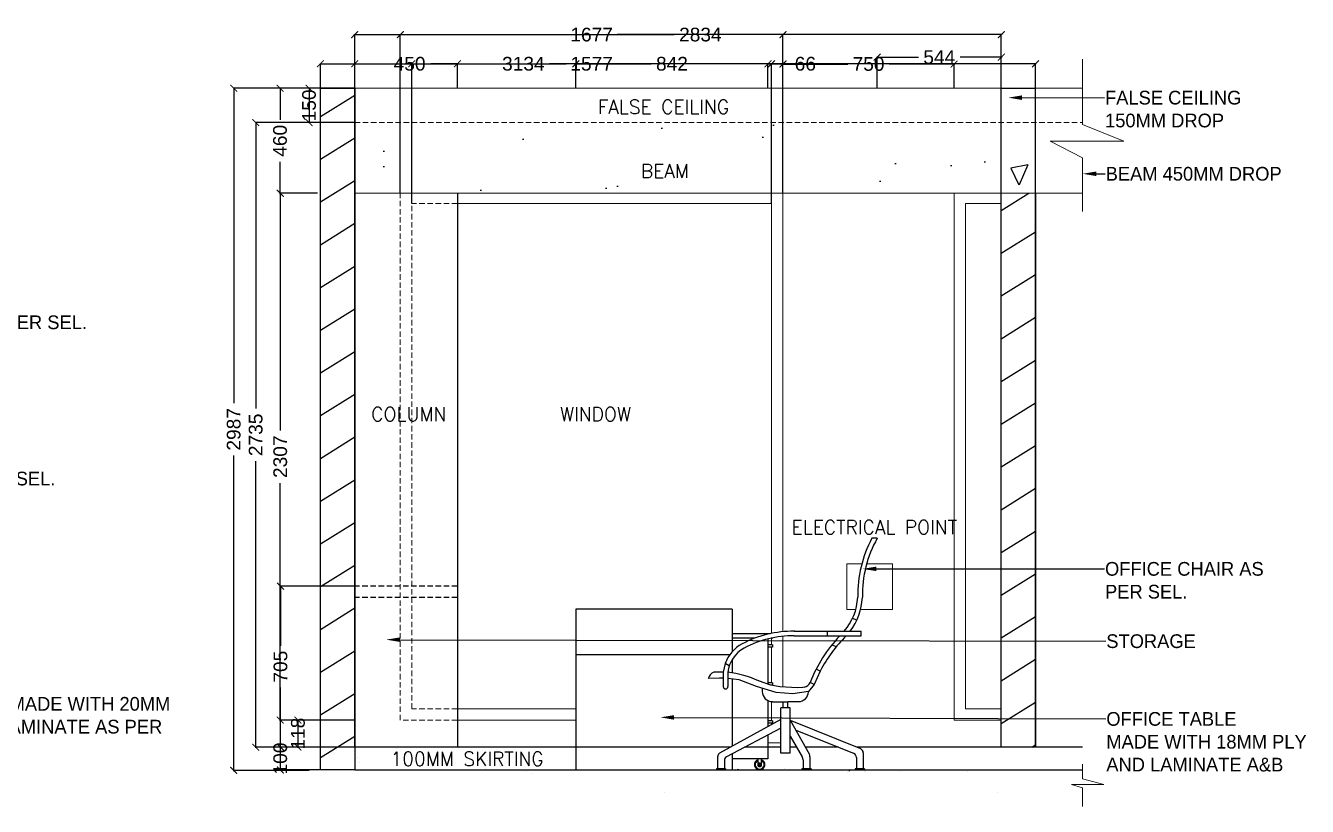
# Model space of a CAD drawing. Header units: millimetres. Extents: x 1464389 to 1998638, y -29162 to 256806.
# Drawn here: x 1551638 to 1557255, y 44100 to 47519 of the extents above; entities that cross this region are included whole.
import ezdxf
from ezdxf import colors
from ezdxf.entities.mleader import LeaderData, LeaderLine
from ezdxf.math import Vec2, Vec3

# ---------------------------------------------------------------- set-up
doc = ezdxf.new("R2010")
doc.units = ezdxf.units.MM
doc.header["$LTSCALE"] = 15
doc.header["$PDMODE"] = 35
doc.linetypes.add('HIDDEN', pattern=[9.525, 6.35, -3.175])
doc.layers.get('0').update_dxf_attribs({"lineweight": 5})
for name, color, linetype, lineweight in [('dimension', 1, 'Continuous', 25), ('extend', 241, 'Continuous', 5), ('false ceiling', 124, 'Continuous', 9), ('Layer1', 7, 'Continuous', 5), ('LS_DR_Door', 34, 'Continuous', 5), ('LS_DR_TEXT', 7, 'Continuous', 13)]:
    doc.layers.add(name, color=color, linetype=linetype, lineweight=lineweight)
for name, color, linetype in [('FURNITURE', 24, 'Continuous'), ('Layer 1', 7, 'Continuous'), ('NEW WALL', 5, 'Continuous'), ('TB_198', 7, 'Continuous')]:
    doc.layers.add(name, color=color, linetype=linetype)
doc.layers.add('TEXTS', color=7, linetype='Continuous', true_color=0x636466)
doc.styles.add('ARIAL', font='arial.ttf')
doc.styles.add('ROMANS', font='romans.shx')
doc.dimstyles.new('SC-25', dxfattribs={"dimtxt": 60, "dimasz": 30, "dimexe": 0, "dimexo": 0, "dimgap": 25, "dimtad": 0, "dimdec": 0, "dimzin": 0, "dimdsep": 46, "dimtxsty": 'ARIAL', "dimblk": 'ARCHTICK', "dimcen": 0.09, "dimdle": 3, "dimclrd": 251, "dimclre": 251, "dimclrt": 1, "dimadec": 0, "dimazin": 0, "dimtfac": 1, "dimtdec": 0, "dimtofl": 0, "dimtmove": 0, "dimatfit": 2, "dimfxl": 100, "dimtolj": 1, "dimtzin": 0, "dimarcsym": 0})

# ---------------------------------------------------------------- blocks, each defined once
blk = doc.blocks.new('_ArchTick')
at = {"color": 0, "linetype": 'ByBlock', "const_width": 0.15}
blk.add_lwpolyline([(-0.5, -0.5), (0.5, 0.5)], dxfattribs=at)
blk = doc.blocks.new('*D1647')
at = {"layer": 'Defpoints', "color": 0, "ltscale": 0.25, "transparency": 16777216}
for p in [(1554049, 47351.5), (1554049, 47244.3), (1554890.9, 47244.3)]:
    blk.add_point(p, dxfattribs=at)
at = {"layer": 'dimension', "color": 251, "lineweight": -2, "ltscale": 0.25, "transparency": 16777216}
for p, q in [((1554046, 47351.5), (1554379.2, 47351.5)), ((1554049, 47244.3), (1554049, 47351.5)), ((1554893.9, 47351.5), (1554561.2, 47351.5)), ((1554890.9, 47244.3), (1554890.9, 47351.5))]:
    blk.add_line(p, q, dxfattribs=at)
at = {"layer": 'dimension', "color": 251, "lineweight": -2, "ltscale": 0.25, "transparency": 16777216, "xscale": 30, "yscale": 30, "zscale": 30, "rotation": 180}
blk.add_blockref('_ArchTick', (1554049, 47351.5), dxfattribs=at)
at = {"layer": 'dimension', "color": 251, "lineweight": -2, "ltscale": 0.25, "transparency": 16777216, "xscale": 30, "yscale": 30, "zscale": 30}
blk.add_blockref('_ArchTick', (1554890.9, 47351.5), dxfattribs=at)
at = {"layer": 'dimension', "color": 1, "ltscale": 0.25, "transparency": 16777216, "insert": (1554470.2, 47351.5), "char_height": 60, "attachment_point": 5, "style": 'ARIAL'}
blk.add_mtext('\\A1;842', dxfattribs=at)
blk = doc.blocks.new('*D1648')
at = {"layer": 'Defpoints', "color": 0, "ltscale": 0.25, "transparency": 16777216}
for p in [(1553529.6, 47351.5), (1553079.6, 47244.3), (1553529.6, 47244.3)]:
    blk.add_point(p, dxfattribs=at)
at = {"layer": 'dimension', "color": 251, "lineweight": -2, "ltscale": 0.25, "transparency": 16777216}
for p, q in [((1553076.6, 47351.5), (1553227.9, 47351.5)), ((1553079.6, 47244.3), (1553079.6, 47351.5)), ((1553532.6, 47351.5), (1553412.7, 47351.5)), ((1553529.6, 47244.3), (1553529.6, 47351.5))]:
    blk.add_line(p, q, dxfattribs=at)
at = {"layer": 'dimension', "color": 251, "lineweight": -2, "ltscale": 0.25, "transparency": 16777216, "xscale": 30, "yscale": 30, "zscale": 30, "rotation": 180}
blk.add_blockref('_ArchTick', (1553079.6, 47351.5), dxfattribs=at)
at = {"layer": 'dimension', "color": 251, "lineweight": -2, "ltscale": 0.25, "transparency": 16777216, "xscale": 30, "yscale": 30, "zscale": 30}
blk.add_blockref('_ArchTick', (1553529.6, 47351.5), dxfattribs=at)
at = {"layer": 'dimension', "color": 1, "ltscale": 0.25, "transparency": 16777216, "insert": (1553320.3, 47351.5), "char_height": 60, "attachment_point": 5, "style": 'ARIAL'}
blk.add_mtext('\\A1;450', dxfattribs=at)
blk = doc.blocks.new('*D1649')
at = {"layer": 'Defpoints', "color": 0, "ltscale": 0.25, "transparency": 16777216}
for p in [(1553079.6, 45063.9), (1552754.6, 44358.9), (1553079.6, 44358.9)]:
    blk.add_point(p, dxfattribs=at)
at = {"layer": 'dimension', "color": 251, "lineweight": -2, "ltscale": 0.25, "transparency": 16777216}
for p, q in [((1552754.6, 45066.9), (1552754.6, 44802.7)), ((1553079.6, 45063.9), (1552754.6, 45063.9)), ((1552754.6, 44355.9), (1552754.6, 44620.2)), ((1553079.6, 44358.9), (1552754.6, 44358.9))]:
    blk.add_line(p, q, dxfattribs=at)
at = {"layer": 'dimension', "color": 251, "lineweight": -2, "ltscale": 0.25, "transparency": 16777216, "xscale": 30, "yscale": 30, "zscale": 30}
for p, rotation in [((1552754.6, 45063.9), 90), ((1552754.6, 44358.9), 270)]:
    blk.add_blockref('_ArchTick', p, dxfattribs=dict(at, rotation=rotation))
at = {"layer": 'dimension', "color": 1, "ltscale": 0.25, "transparency": 16777216, "insert": (1552754.6, 44711.4), "char_height": 60, "attachment_point": 5, "rotation": 90, "style": 'ARIAL'}
blk.add_mtext('\\A1;705', dxfattribs=at)
blk = doc.blocks.new('*D2363')
at = {"layer": 'Defpoints', "color": 0, "ltscale": 0.25, "transparency": 16777216}
for p in [(1554906.6, 47351.5), (1553329.6, 46739.3), (1554906.6, 46739.3)]:
    blk.add_point(p, dxfattribs=at)
at = {"layer": 'dimension', "color": 251, "lineweight": -2, "ltscale": 0.25, "transparency": 16777216}
for p, q in [((1553326.6, 47351.5), (1554006.3, 47351.5)), ((1553329.6, 46739.3), (1553329.6, 47351.5)), ((1554909.6, 47351.5), (1554229.8, 47351.5)), ((1554906.6, 46739.3), (1554906.6, 47351.5))]:
    blk.add_line(p, q, dxfattribs=at)
at = {"layer": 'dimension', "color": 251, "lineweight": -2, "ltscale": 0.25, "transparency": 16777216, "xscale": 30, "yscale": 30, "zscale": 30, "rotation": 180}
blk.add_blockref('_ArchTick', (1553329.6, 47351.5), dxfattribs=at)
at = {"layer": 'dimension', "color": 251, "lineweight": -2, "ltscale": 0.25, "transparency": 16777216, "xscale": 30, "yscale": 30, "zscale": 30}
blk.add_blockref('_ArchTick', (1554906.6, 47351.5), dxfattribs=at)
at = {"layer": 'dimension', "color": 1, "ltscale": 0.25, "transparency": 16777216, "insert": (1554118.1, 47351.5), "char_height": 60, "attachment_point": 5, "style": 'ARIAL'}
blk.add_mtext('\\A1;1577', dxfattribs=at)
blk = doc.blocks.new('*D2364')
at = {"layer": 'Defpoints', "color": 0, "ltscale": 0.25, "transparency": 16777216}
for p in [(1554956.6, 47479.2), (1553279.6, 46784.3), (1554956.6, 46784.3)]:
    blk.add_point(p, dxfattribs=at)
at = {"layer": 'dimension', "color": 251, "lineweight": -2, "ltscale": 0.25, "transparency": 16777216}
for p, q in [((1553276.6, 47479.2), (1554006.3, 47479.2)), ((1553279.6, 46784.3), (1553279.6, 47479.2)), ((1554959.6, 47479.2), (1554229.8, 47479.2)), ((1554956.6, 46784.3), (1554956.6, 47479.2))]:
    blk.add_line(p, q, dxfattribs=at)
at = {"layer": 'dimension', "color": 251, "lineweight": -2, "ltscale": 0.25, "transparency": 16777216, "xscale": 30, "yscale": 30, "zscale": 30, "rotation": 180}
blk.add_blockref('_ArchTick', (1553279.6, 47479.2), dxfattribs=at)
at = {"layer": 'dimension', "color": 251, "lineweight": -2, "ltscale": 0.25, "transparency": 16777216, "xscale": 30, "yscale": 30, "zscale": 30}
blk.add_blockref('_ArchTick', (1554956.6, 47479.2), dxfattribs=at)
at = {"layer": 'dimension', "color": 1, "ltscale": 0.25, "transparency": 16777216, "insert": (1554118.1, 47479.2), "char_height": 60, "attachment_point": 5, "style": 'ARIAL'}
blk.add_mtext('\\A1;1677', dxfattribs=at)
blk = doc.blocks.new('*D1650')
at = {"layer": 'Defpoints', "color": 0, "ltscale": 0.25, "transparency": 16777216}
for p in [(1552916.1, 46784.3), (1552753.6, 44477.3), (1552929.6, 44477.3)]:
    blk.add_point(p, dxfattribs=at)
at = {"layer": 'dimension', "color": 251, "lineweight": -2, "ltscale": 0.25, "transparency": 16777216}
for p, q in [((1552753.6, 46787.3), (1552753.6, 45745.9)), ((1552916.1, 46784.3), (1552753.6, 46784.3)), ((1552753.6, 44474.3), (1552753.6, 45515.7)), ((1552929.6, 44477.3), (1552753.6, 44477.3))]:
    blk.add_line(p, q, dxfattribs=at)
at = {"layer": 'dimension', "color": 251, "lineweight": -2, "ltscale": 0.25, "transparency": 16777216, "xscale": 30, "yscale": 30, "zscale": 30}
for p, rotation in [((1552753.6, 46784.3), 90), ((1552753.6, 44477.3), 270)]:
    blk.add_blockref('_ArchTick', p, dxfattribs=dict(at, rotation=rotation))
at = {"layer": 'dimension', "color": 1, "ltscale": 0.25, "transparency": 16777216, "insert": (1552753.6, 45630.8), "char_height": 60, "attachment_point": 5, "rotation": 90, "style": 'ARIAL'}
blk.add_mtext('\\A1;2307', dxfattribs=at)
blk = doc.blocks.new('*D1651')
at = {"layer": 'Defpoints', "color": 0, "ltscale": 0.25, "transparency": 16777216}
for p in [(1554956.6, 47351.5), (1554890.9, 47244.3), (1554956.6, 47244.3)]:
    blk.add_point(p, dxfattribs=at)
at = {"layer": 'dimension', "color": 251, "lineweight": -2, "ltscale": 0.25, "transparency": 16777216}
for p, q in [((1554887.9, 47351.5), (1554956.6, 47351.5)), ((1554890.9, 47244.3), (1554890.9, 47351.5)), ((1554956.6, 47244.3), (1554956.6, 47351.5)), ((1554956.6, 47351.5), (1554986.6, 47351.5))]:
    blk.add_line(p, q, dxfattribs=at)
at = {"layer": 'dimension', "color": 251, "lineweight": -2, "ltscale": 0.25, "transparency": 16777216, "xscale": 30, "yscale": 30, "zscale": 30, "rotation": 180}
blk.add_blockref('_ArchTick', (1554890.9, 47351.5), dxfattribs=at)
at = {"layer": 'dimension', "color": 251, "lineweight": -2, "ltscale": 0.25, "transparency": 16777216, "xscale": 30, "yscale": 30, "zscale": 30}
blk.add_blockref('_ArchTick', (1554956.6, 47351.5), dxfattribs=at)
at = {"layer": 'dimension', "color": 1, "ltscale": 0.25, "transparency": 16777216, "insert": (1555054.7, 47351.5), "char_height": 60, "attachment_point": 5, "style": 'ARIAL'}
blk.add_mtext('\\A1;66', dxfattribs=at)
blk = doc.blocks.new('*D1652')
at = {"layer": 'Defpoints', "color": 0, "ltscale": 0.25, "transparency": 16777216}
for p in [(1552752.6, 47244.3), (1552929.6, 47244.3), (1552916.1, 46784.3)]:
    blk.add_point(p, dxfattribs=at)
at = {"layer": 'dimension', "color": 251, "lineweight": -2, "ltscale": 0.25, "transparency": 16777216}
for p, q in [((1552752.6, 47247.3), (1552752.6, 47106.7)), ((1552929.6, 47244.3), (1552752.6, 47244.3)), ((1552752.6, 46781.3), (1552752.6, 46921.9)), ((1552916.1, 46784.3), (1552752.6, 46784.3))]:
    blk.add_line(p, q, dxfattribs=at)
at = {"layer": 'dimension', "color": 251, "lineweight": -2, "ltscale": 0.25, "transparency": 16777216, "xscale": 30, "yscale": 30, "zscale": 30}
for p, rotation in [((1552752.6, 47244.3), 90), ((1552752.6, 46784.3), 270)]:
    blk.add_blockref('_ArchTick', p, dxfattribs=dict(at, rotation=rotation))
at = {"layer": 'dimension', "color": 1, "ltscale": 0.25, "transparency": 16777216, "insert": (1552752.6, 47014.3), "char_height": 60, "attachment_point": 5, "rotation": 90, "style": 'ARIAL'}
blk.add_mtext('\\A1;460', dxfattribs=at)
blk = doc.blocks.new('*D2365')
at = {"layer": 'Defpoints', "color": 0, "ltscale": 0.25, "transparency": 16777216}
for p in [(1553079.6, 47244.3), (1552879.8, 47094.3), (1553079.6, 47094.3)]:
    blk.add_point(p, dxfattribs=at)
at = {"layer": 'dimension', "color": 251, "lineweight": -2, "ltscale": 0.25, "transparency": 16777216}
for p, q in [((1552879.8, 47247.3), (1552879.8, 47091.3)), ((1553079.6, 47244.3), (1552879.8, 47244.3)), ((1553079.6, 47094.3), (1552879.8, 47094.3))]:
    blk.add_line(p, q, dxfattribs=at)
at = {"layer": 'dimension', "color": 251, "lineweight": -2, "ltscale": 0.25, "transparency": 16777216, "xscale": 30, "yscale": 30, "zscale": 30}
for p, rotation in [((1552879.8, 47244.3), 90), ((1552879.8, 47094.3), 270)]:
    blk.add_blockref('_ArchTick', p, dxfattribs=dict(at, rotation=rotation))
at = {"layer": 'dimension', "color": 1, "ltscale": 0.25, "transparency": 16777216, "insert": (1552879.8, 47169.3), "char_height": 60, "attachment_point": 5, "rotation": 90, "style": 'ARIAL'}
blk.add_mtext('\\A1;150', dxfattribs=at)
blk = doc.blocks.new('*D1653')
at = {"layer": 'Defpoints', "color": 0, "ltscale": 0.25, "transparency": 16777216}
for p in [(1555706.6, 47350.5), (1554956.6, 47244.3), (1555706.6, 47244.3)]:
    blk.add_point(p, dxfattribs=at)
at = {"layer": 'dimension', "color": 251, "lineweight": -2, "ltscale": 0.25, "transparency": 16777216}
for p, q in [((1554953.6, 47350.5), (1555240.6, 47350.5)), ((1554956.6, 47244.3), (1554956.6, 47350.5)), ((1555709.6, 47350.5), (1555422.5, 47350.5)), ((1555706.6, 47244.3), (1555706.6, 47350.5))]:
    blk.add_line(p, q, dxfattribs=at)
at = {"layer": 'dimension', "color": 251, "lineweight": -2, "ltscale": 0.25, "transparency": 16777216, "xscale": 30, "yscale": 30, "zscale": 30, "rotation": 180}
blk.add_blockref('_ArchTick', (1554956.6, 47350.5), dxfattribs=at)
at = {"layer": 'dimension', "color": 251, "lineweight": -2, "ltscale": 0.25, "transparency": 16777216, "xscale": 30, "yscale": 30, "zscale": 30}
blk.add_blockref('_ArchTick', (1555706.6, 47350.5), dxfattribs=at)
at = {"layer": 'dimension', "color": 1, "ltscale": 0.25, "transparency": 16777216, "insert": (1555331.6, 47350.5), "char_height": 60, "attachment_point": 5, "style": 'ARIAL'}
blk.add_mtext('\\A1;750', dxfattribs=at)
blk = doc.blocks.new('*D1654')
at = {"layer": 'Defpoints', "color": 0, "ltscale": 0.25, "transparency": 16777216}
for p in [(1553079.6, 44477.3), (1552831, 44358.9), (1553079.6, 44358.9)]:
    blk.add_point(p, dxfattribs=at)
at = {"layer": 'dimension', "color": 251, "lineweight": -2, "ltscale": 0.25, "transparency": 16777216}
for p, q in [((1552831, 44480.3), (1552831, 44355.9)), ((1553079.6, 44477.3), (1552831, 44477.3)), ((1553079.6, 44358.9), (1552831, 44358.9))]:
    blk.add_line(p, q, dxfattribs=at)
at = {"layer": 'dimension', "color": 251, "lineweight": -2, "ltscale": 0.25, "transparency": 16777216, "xscale": 30, "yscale": 30, "zscale": 30}
for p, rotation in [((1552831, 44477.3), 90), ((1552831, 44358.9), 270)]:
    blk.add_blockref('_ArchTick', p, dxfattribs=dict(at, rotation=rotation))
at = {"layer": 'dimension', "color": 1, "ltscale": 0.25, "transparency": 16777216, "insert": (1552831, 44418.1), "char_height": 60, "attachment_point": 5, "rotation": 90, "style": 'ARIAL'}
blk.add_mtext('\\A1;118', dxfattribs=at)
blk = doc.blocks.new('*D1655')
at = {"layer": 'Defpoints', "color": 0, "ltscale": 0.25, "transparency": 16777216}
for p in [(1553067.5, 47094.3), (1552645.9, 44358.9), (1553067.5, 44358.9)]:
    blk.add_point(p, dxfattribs=at)
at = {"layer": 'dimension', "color": 251, "lineweight": -2, "ltscale": 0.25, "transparency": 16777216}
for p, q in [((1552645.9, 47097.3), (1552645.9, 45841.9)), ((1553067.5, 47094.3), (1552645.9, 47094.3)), ((1552645.9, 44355.9), (1552645.9, 45611.3)), ((1553067.5, 44358.9), (1552645.9, 44358.9))]:
    blk.add_line(p, q, dxfattribs=at)
at = {"layer": 'dimension', "color": 251, "lineweight": -2, "ltscale": 0.25, "transparency": 16777216, "xscale": 30, "yscale": 30, "zscale": 30}
for p, rotation in [((1552645.9, 47094.3), 90), ((1552645.9, 44358.9), 270)]:
    blk.add_blockref('_ArchTick', p, dxfattribs=dict(at, rotation=rotation))
at = {"layer": 'dimension', "color": 1, "ltscale": 0.25, "transparency": 16777216, "insert": (1552645.9, 45726.6), "char_height": 60, "attachment_point": 5, "rotation": 90, "style": 'ARIAL'}
blk.add_mtext('\\A1;2735', dxfattribs=at)
blk = doc.blocks.new('*D1656')
at = {"layer": 'Defpoints', "color": 0, "ltscale": 0.25, "transparency": 16777216}
for p in [(1552879.5, 47244.3), (1552549.6, 44257.3), (1552879.5, 44257.3)]:
    blk.add_point(p, dxfattribs=at)
at = {"layer": 'dimension', "color": 251, "lineweight": -2, "ltscale": 0.25, "transparency": 16777216}
for p, q in [((1552549.6, 47247.3), (1552549.6, 45865.9)), ((1552879.5, 47244.3), (1552549.6, 47244.3)), ((1552549.6, 44254.3), (1552549.6, 45635.7)), ((1552879.5, 44257.3), (1552549.6, 44257.3))]:
    blk.add_line(p, q, dxfattribs=at)
at = {"layer": 'dimension', "color": 251, "lineweight": -2, "ltscale": 0.25, "transparency": 16777216, "xscale": 30, "yscale": 30, "zscale": 30}
for p, rotation in [((1552549.6, 47244.3), 90), ((1552549.6, 44257.3), 270)]:
    blk.add_blockref('_ArchTick', p, dxfattribs=dict(at, rotation=rotation))
at = {"layer": 'dimension', "color": 1, "ltscale": 0.25, "transparency": 16777216, "insert": (1552549.6, 45750.8), "char_height": 60, "attachment_point": 5, "rotation": 90, "style": 'ARIAL'}
blk.add_mtext('\\A1;2987', dxfattribs=at)
blk = doc.blocks.new('*D2366')
at = {"layer": 'Defpoints', "color": 0, "ltscale": 0.25, "transparency": 16777216}
for p in [(1555913.6, 47479.2), (1553079.6, 44358.9), (1555913.6, 44358.9)]:
    blk.add_point(p, dxfattribs=at)
at = {"layer": 'dimension', "color": 251, "lineweight": -2, "ltscale": 0.25, "transparency": 16777216}
for p, q in [((1553076.6, 47479.2), (1554479.7, 47479.2)), ((1553079.6, 44358.9), (1553079.6, 47479.2)), ((1555916.6, 47479.2), (1554709.7, 47479.2)), ((1555913.6, 44358.9), (1555913.6, 47479.2))]:
    blk.add_line(p, q, dxfattribs=at)
at = {"layer": 'dimension', "color": 251, "lineweight": -2, "ltscale": 0.25, "transparency": 16777216, "xscale": 30, "yscale": 30, "zscale": 30, "rotation": 180}
blk.add_blockref('_ArchTick', (1553079.6, 47479.2), dxfattribs=at)
at = {"layer": 'dimension', "color": 251, "lineweight": -2, "ltscale": 0.25, "transparency": 16777216, "xscale": 30, "yscale": 30, "zscale": 30}
blk.add_blockref('_ArchTick', (1555913.6, 47479.2), dxfattribs=at)
at = {"layer": 'dimension', "color": 1, "ltscale": 0.25, "transparency": 16777216, "insert": (1554594.7, 47479.2), "char_height": 60, "attachment_point": 5, "style": 'ARIAL'}
blk.add_mtext('\\A1;2834', dxfattribs=at)
blk = doc.blocks.new('*D2367')
at = {"layer": 'Defpoints', "color": 0, "ltscale": 0.25, "transparency": 16777216}
for p in [(1556063.6, 47351.5), (1556063.6, 44358.9), (1552929.6, 44259.3)]:
    blk.add_point(p, dxfattribs=at)
at = {"layer": 'dimension', "color": 251, "lineweight": -2, "ltscale": 0.25, "transparency": 16777216}
for p, q in [((1552926.6, 47351.5), (1553704.4, 47351.5)), ((1552929.6, 44259.3), (1552929.6, 47351.5)), ((1556066.6, 47351.5), (1553933.3, 47351.5)), ((1556063.6, 44358.9), (1556063.6, 47351.5))]:
    blk.add_line(p, q, dxfattribs=at)
at = {"layer": 'dimension', "color": 251, "lineweight": -2, "ltscale": 0.25, "transparency": 16777216, "xscale": 30, "yscale": 30, "zscale": 30, "rotation": 180}
blk.add_blockref('_ArchTick', (1552929.6, 47351.5), dxfattribs=at)
at = {"layer": 'dimension', "color": 251, "lineweight": -2, "ltscale": 0.25, "transparency": 16777216, "xscale": 30, "yscale": 30, "zscale": 30}
blk.add_blockref('_ArchTick', (1556063.6, 47351.5), dxfattribs=at)
at = {"layer": 'dimension', "color": 1, "ltscale": 0.25, "transparency": 16777216, "insert": (1553818.9, 47351.5), "char_height": 60, "attachment_point": 5, "style": 'ARIAL'}
blk.add_mtext('\\A1;3134', dxfattribs=at)
blk = doc.blocks.new('*D1657')
at = {"layer": 'Defpoints', "color": 0, "ltscale": 0.25, "transparency": 16777216}
for p in [(1553079.6, 44358.9), (1552753.6, 44259.3), (1553079.6, 44259.3)]:
    blk.add_point(p, dxfattribs=at)
at = {"layer": 'dimension', "color": 251, "lineweight": -2, "ltscale": 0.25, "transparency": 16777216}
for p, q in [((1552753.6, 44361.9), (1552753.6, 44256.3)), ((1553079.6, 44358.9), (1552753.6, 44358.9)), ((1553079.6, 44259.3), (1552753.6, 44259.3))]:
    blk.add_line(p, q, dxfattribs=at)
at = {"layer": 'dimension', "color": 251, "lineweight": -2, "ltscale": 0.25, "transparency": 16777216, "xscale": 30, "yscale": 30, "zscale": 30}
for p, rotation in [((1552753.6, 44358.9), 90), ((1552753.6, 44259.3), 270)]:
    blk.add_blockref('_ArchTick', p, dxfattribs=dict(at, rotation=rotation))
at = {"layer": 'dimension', "color": 1, "ltscale": 0.25, "transparency": 16777216, "insert": (1552753.6, 44309.1), "char_height": 60, "attachment_point": 5, "rotation": 90, "style": 'ARIAL'}
blk.add_mtext('\\A1;100', dxfattribs=at)
blk = doc.blocks.new('*D1663')
at = {"layer": 'Defpoints', "color": 0, "ltscale": 0.25, "transparency": 16777216}
for p in [(1555913.6, 47380.6), (1555369.6, 47244.3), (1555913.6, 47244.3)]:
    blk.add_point(p, dxfattribs=at)
at = {"layer": 'Layer 1', "color": 251, "lineweight": -2, "ltscale": 0.25, "transparency": 16777216}
for p, q in [((1555366.6, 47380.6), (1555550.4, 47380.6)), ((1555369.6, 47244.3), (1555369.6, 47380.6)), ((1555916.6, 47380.6), (1555732.7, 47380.6)), ((1555913.6, 47244.3), (1555913.6, 47380.6))]:
    blk.add_line(p, q, dxfattribs=at)
at = {"layer": 'Layer 1', "color": 251, "lineweight": -2, "ltscale": 0.25, "transparency": 16777216, "xscale": 30, "yscale": 30, "zscale": 30, "rotation": 180}
blk.add_blockref('_ArchTick', (1555369.6, 47380.6), dxfattribs=at)
at = {"layer": 'Layer 1', "color": 251, "lineweight": -2, "ltscale": 0.25, "transparency": 16777216, "xscale": 30, "yscale": 30, "zscale": 30}
blk.add_blockref('_ArchTick', (1555913.6, 47380.6), dxfattribs=at)
at = {"layer": 'Layer 1', "color": 1, "ltscale": 0.25, "transparency": 16777216, "insert": (1555641.6, 47380.6), "char_height": 60, "attachment_point": 5, "style": 'ARIAL'}
blk.add_mtext('\\A1;544', dxfattribs=at)

msp = doc.modelspace()

# ---------------------------------------------------------------- hatches: boundary and pattern name
at = {"layer": 'Layer 1', "ltscale": 0.25}
h = msp.add_hatch(dxfattribs=at)
h.set_pattern_fill('ANSI31', color=8, scale=50, angle=167)
h.set_pattern_definition([(212, (655252.08, 224672.44), (84.124683, -134.627635), [])])
h.paths.add_polyline_path([(1552929.6, 44259.3), (1553079.6, 44259.3), (1553079.6, 47244.3), (1552929.6, 47244.3)])
h = msp.add_hatch(dxfattribs=at)
h.set_pattern_fill('AR-CONC', color=8, scale=5, angle=225)
h.set_pattern_definition([(275, (360435.3, 323124.7), (-700.47325, -587.7669), [95.25, -1047.75]), (220, (360435.3, 323124.7), (800.0923, -550.88364), [76.2, -838.2029]), (325.451445, (360376.95, 323075.7), (99.619, -1138.6505), [80.95004, -890.4512]), (271.1842, (360614.9, 322945.1), (-1107.0512, -809.7671), [142.875, -1571.625]), (321.63556, (360522.7, 322877.6), (35.4331, -1714.1338), [121.4251, -1335.678]), (216.18415, (360614.9, 322945.1), (35.4331, -1714.1338), [114.2998, -1257.2987]), (246, (360480.2, 322900.2), (-897.5999, -174.47575), [95.25, -1047.75]), (191, (360480.2, 322900.2), (432.6996, -869.706), [76.2, -838.2]), (296.451445, (360405.4, 322885.65), (-464.90026, -1044.1817), [80.95004, -890.4497]), (262.5, (360435.32, 323124.7), (288.027345, -309.86707), [0, -828.04, 0, -850.9, 0, -841.375]), (232.5, (360435.32, 323124.7), (117.94864, -590.435), [0, -485.14, 0, -808.99, 0, -320.675]), (192.5, (360635.58, 323324.95), (-499.639315, -459.13098), [0, -317.5, 0, -990.6, 0, -1314.45]), (182.5, (360725.4, 323414.75), (-433.81952, -613.61196), [0, -412.75, 0, -657.86, 0, -933.45])])
h.paths.add_polyline_path([(1554386, 47094.3), (1553079.6, 47094.3), (1553079.6, 46784.3), (1554386, 46784.3)])
h.paths.add_polyline_path([(1554386, 47094.3), (1553079.6, 47094.3)], flags=17)
h.paths.add_polyline_path([(1555071, 47094.3), (1554386, 47094.3), (1554386, 46784.3), (1555071, 46784.3)])
h.paths.add_polyline_path([(1555071, 47094.3), (1554386, 47094.3), (1554386, 47094.3), (1555071, 47094.3)], flags=0)
h.paths.add_polyline_path([(1555584.7, 47094.3), (1555071, 47094.3)], flags=17)
h.paths.add_polyline_path([(1555584.7, 47094.3), (1555071, 47094.3), (1555071, 46784.3), (1555584.7, 46784.3)])
h.paths.add_polyline_path([(1556269.6, 47094.3), (1555584.7, 47094.3), (1555584.7, 47094.3), (1556269.6, 47094.3)], flags=0)
h.paths.add_polyline_path([(1556128.2, 47012.5), (1556451, 47012.5), (1556269.6, 47085.8), (1556269.6, 47094.3), (1555584.7, 47094.3), (1555584.7, 46784.3), (1556269.6, 46784.3), (1556269.6, 46939.2)])
h.paths.add_polyline_path([(1554318.5, 46836.9), (1554559.9, 46836.9), (1554559.9, 46926.9), (1554318.5, 46926.9)])
h.paths.add_polyline_path([(1554053.9, 47094.3), (1554718.2, 47094.3)])
h = msp.add_hatch(dxfattribs=at)
h.set_pattern_fill('ANSI31', color=8, scale=50, angle=167)
h.set_pattern_definition([(212, (655252.08, 229322.18), (84.124683, -134.627635), [])])
h.paths.add_polyline_path([(1556063.6, 46784.3), (1555913.6, 46784.3), (1555913.6, 44824.1), (1556063.6, 44823.8)])
h.paths.add_polyline_path([(1556063.6, 44823.8), (1555913.6, 44824.1), (1555913.6, 44583.9), (1556063.6, 44583.3)])
h.paths.add_polyline_path([(1556063.6, 44583.3), (1555913.6, 44583.9), (1555913.6, 44358.9), (1556063.6, 44358.9)])

# ---------------------------------------------------------------- linework, layer by layer
for points in [[(1555236.6, 44961.1), (1555236.6, 45161.1), (1555302.2, 45161.1)], [(1555323.2, 45161.1), (1555436.6, 45161.1), (1555436.6, 44961.1), (1555296.5, 44961.1)], [(1555275.5, 44961.1), (1555236.6, 44961.1)]]:
    msp.add_lwpolyline(points)
at = {"layer": 'extend', "ltscale": 0.25}
for p, q in [((1556269.6, 46784.3), (1553079.6, 46784.3)), ((1555913.6, 46784.3), (1555913.6, 44358.9)), ((1556063.6, 46784.3), (1556063.6, 44358.9))]:
    msp.add_line(p, q, dxfattribs=at)
at = {"layer": 'false ceiling', "linetype": 'HIDDEN', "ltscale": 0.25}
msp.add_line((1553079.6, 47094.3), (1556269.6, 47094.3), dxfattribs=at)
at = {"layer": 'FURNITURE', "linetype": 'ByBlock'}
for p, q in [((1554734, 44963.5), (1554049, 44963.5)), ((1554049.5, 44963.5), (1554049.5, 44259.3)), ((1554734, 44963.5), (1554734, 44776.9)), ((1554900.1, 44855.9), (1554734, 44855.9)), ((1554833.6, 44836.3), (1554734, 44836.3)), ((1554890.9, 44832.9), (1554890.9, 44634.9)), ((1554912.4, 44836.3), (1554905.6, 44836.3)), ((1554912.4, 44837.7), (1554912.4, 44836.3)), ((1554910.4, 44807), (1554890.9, 44807)), ((1554910.4, 44797.2), (1554890.9, 44797.2)), ((1554910.4, 44807), (1554910.4, 44797.2)), ((1554723.5, 44763.9), (1554049, 44763.9)), ((1554734, 44742.8), (1554734, 44684.2)), ((1554734, 44657.7), (1554734, 44362.9)), ((1554910.4, 44640.7), (1554890.9, 44640.7)), ((1554910.4, 44631), (1554902, 44631)), ((1554910.4, 44640.7), (1554910.4, 44631)), ((1554890.9, 44562.7), (1554890.9, 44449.2)), ((1554910.4, 44474.5), (1554890.9, 44474.5)), ((1554910.4, 44464.7), (1554890.9, 44464.7)), ((1554910.4, 44474.5), (1554910.4, 44464.7)), ((1554890.9, 44412.8), (1554890.9, 44308.2)), ((1554734, 44330.2), (1554734, 44259.3)), ((1554890.9, 44308.2), (1554734, 44308.2)), ((1554860.9, 44308.2), (1554847.7, 44308.2)), ((1554847.7, 44282.3), (1554847.7, 44308.2)), ((1554853.8, 44288.9), (1554847.7, 44288.9)), ((1554847.7, 44288.9), (1554860.9, 44288.9)), ((1554860.9, 44308.2), (1554860.9, 44282.3)), ((1554049.5, 44259.3), (1554734, 44259.3))]:
    msp.add_line(p, q, dxfattribs=at)
msp.add_circle((1554854.3, 44282.3), 2.74, dxfattribs=at)
for radius, start, end in [(22.8, 106.7705, 270.0197), (19.7, 109.5242, 270.0228), (8.75, 138.9279, 41.228), (6.6, 179.9702, 3.9505), (6.6, 85.4089, 94.5911), (22.8, 269.9803, 73.2295), (19.7, 269.9772, 70.4758)]:
    msp.add_arc((1554854.3, 44282.3), radius, start, end, dxfattribs=at)
at = {"layer": 'Layer 1', "linetype": 'HIDDEN', "ltscale": 0.25}
for p, q in [((1553529.6, 45063.9), (1553079.6, 45063.9)), ((1553529.6, 45063.9), (1553529.6, 44358.9)), ((1553529.6, 45013.9), (1553079.6, 45013.9))]:
    msp.add_line(p, q, dxfattribs=at)
at = {"layer": 'Layer 1', "color": 8, "linetype": 'Continuous', "ltscale": 0.25}
for p, q in [((1553262.8, 44352.9), (1553262.8, 44352.9)), ((1553326.8, 44358.9), (1553326.7, 44358.7)), ((1553534.2, 44358.9), (1553531.4, 44356.9)), ((1553659.3, 44337.7), (1553659.3, 44337.7)), ((1553093.9, 44312.7), (1553093.9, 44312.7)), ((1553101.6, 44291.8), (1553101.6, 44291.8)), ((1553651.8, 44264.7), (1553651.8, 44264.7)), ((1553662.7, 44299.5), (1553662.7, 44299.5)), ((1553713, 44284.1), (1553713, 44284.1)), ((1553716.9, 44275.7), (1553716.9, 44275.7)), ((1554965, 44264.5), (1554965, 44264.5)), ((1553181.1, 44260.9), (1553181.1, 44260.9)), ((1553833, 44252.3), (1553833, 44252.3)), ((1553856.2, 44242.8), (1553856.2, 44242.8)), ((1553918.2, 44256.5), (1553918.2, 44256.5)), ((1554749.1, 44255.5), (1554749.1, 44255.5)), ((1554752.5, 44262.8), (1554754.3, 44259.3)), ((1554759.8, 44262.8), (1554758.3, 44259.3)), ((1555239.2, 44250), (1555239.2, 44250)), ((1555251.9, 44259.3), (1555245.3, 44253.8)), ((1555314.7, 44254.4), (1555314.7, 44254.4)), ((1555319.3, 44254.5), (1555319.3, 44254.5)), ((1555397.2, 44258), (1555397.2, 44258)), ((1555466.8, 44251.5), (1555466.8, 44251.5)), ((1555765.8, 44253.9), (1555765.8, 44253.9)), ((1556235.4, 44257.7), (1556235.4, 44257.7)), ((1554438.3, 44161), (1554438.3, 44161)), ((1555897.3, 44160.9), (1555897.3, 44160.9)), ((1556350.1, 44195.9), (1556350.1, 44195.9))]:
    msp.add_line(p, q, dxfattribs=at)
at = {"layer": 'Layer 1', "ltscale": 0.25}
for points in [[(1554726.7, 44358.9), (1553079.6, 44358.9), (1553079.6, 44259.3), (1556269.4, 44259.3)], [(1554947, 44358.9), (1554788.5, 44358.9)], [(1555016.2, 44358.9), (1554987.6, 44358.9)], [(1555199.9, 44358.9), (1555055, 44358.9)], [(1556269.4, 44358.9), (1555280.4, 44358.9)]]:
    msp.add_lwpolyline(points, dxfattribs=at)
at = {"layer": 'Layer1', "ltscale": 0.25}
for p, q in [((1556269.6, 47371.6), (1556269.6, 47244.3)), ((1556269.6, 47085.8), (1556451, 47012.5)), ((1556451, 47012.5), (1556128.2, 47012.5)), ((1556128.2, 47012.5), (1556269.6, 46939.2)), ((1556269.6, 46784.3), (1556269.6, 46705.3)), ((1556269.6, 44220.1), (1556269.6, 44285.1)), ((1556362.6, 44195.8), (1556269.6, 44220.1)), ((1556269.6, 44181), (1556220.7, 44195.8)), ((1556220.7, 44195.8), (1556362.6, 44195.8)), ((1556269.6, 44181), (1556269.6, 44099.8))]:
    msp.add_line(p, q, dxfattribs=at)
msp.add_lwpolyline([(1556269.6, 46939.2), (1556269.6, 46784.3), (1553079.6, 46784.3), (1553079.6, 47244.3), (1556269.6, 47244.3), (1556269.6, 47085.8)], dxfattribs=at)
at = {"layer": 'LS_DR_Door', "linetype": 'HIDDEN', "ltscale": 0.25}
for p, q in [((1553529.6, 46739.3), (1553329.6, 46739.3)), ((1553529.6, 44527.3), (1553329.6, 44527.3)), ((1553529.6, 44477.3), (1553279.6, 44477.3))]:
    msp.add_line(p, q, dxfattribs=at)
for points in [[(1553279.6, 44477.3), (1553279.6, 46784.3)], [(1553329.6, 44527.3), (1553329.6, 46739.3)]]:
    msp.add_lwpolyline(points, dxfattribs=at)
at = {"layer": 'LS_DR_Door', "ltscale": 0.25}
for points in [[(1554906.6, 44857.3), (1554906.6, 46739.3), (1553529.6, 46739.3)], [(1554956.6, 44864.6), (1554956.6, 46784.3)], [(1555706.6, 46784.3), (1555706.6, 44477.3), (1555913.6, 44477.3)], [(1555913.6, 46739.3), (1555756.6, 46739.3)], [(1555756.6, 46739.3), (1555756.6, 44527.3), (1555913.6, 44527.3)], [(1554906.6, 44807), (1554906.6, 44836.5)], [(1554956.6, 44622), (1554956.6, 44844.3)], [(1554906.6, 44640.7), (1554906.6, 44797.2)], [(1554906.6, 44629.9), (1554906.6, 44631)], [(1554906.6, 44474.5), (1554906.6, 44558.3)], [(1554956.6, 44531.1), (1554956.6, 44558.1)], [(1553529.6, 44527.3), (1554049.5, 44527.3)], [(1553529.6, 44477.3), (1554049.5, 44477.3)], [(1554906.6, 44457.9), (1554906.6, 44464.7)], [(1554890.9, 44377.7), (1554947, 44377.7)]]:
    msp.add_lwpolyline(points, dxfattribs=at)
at = {"layer": 'NEW WALL', "ltscale": 0.25}
msp.add_lwpolyline([(1552929.6, 47244.3), (1553079.6, 47244.3), (1553079.6, 44259.3), (1552929.6, 44259.3)], close=True, dxfattribs=at)
for points in [[(1555913.6, 47244.3), (1556063.6, 47244.3)], [(1553529.6, 46784.3), (1553529.6, 44358.9), (1553079.6, 44358.9), (1553079.6, 46784.3), (1553079.6, 46784.3)], [(1555913.6, 44358.9), (1555913.6, 46784.3)], [(1556063.6, 46784.3), (1556063.6, 44358.9), (1556063.6, 44358.9)]]:
    msp.add_lwpolyline(points, dxfattribs=at)
at = {"layer": 'TB_198', "color": 7, "linetype": 'ByBlock'}
for p, q in [((1555369.6, 45273.6), (1555346.4, 45273.6)), ((1555279.7, 44914.5), (1555261.4, 44923.1)), ((1555006.3, 44866.7), (1555299.9, 44866.7)), ((1555006.3, 44846.4), (1555299.9, 44846.4)), ((1555149.9, 44866.7), (1555149.9, 44846.4)), ((1555299.9, 44846.4), (1555299.9, 44866.7)), ((1555189.5, 44797.8), (1555171.1, 44806.4)), ((1554703.4, 44725.3), (1554695, 44687.4)), ((1554721.5, 44715.7), (1554703.4, 44725.3)), ((1554695, 44660.2), (1554694.8, 44660.2)), ((1554695, 44687.4), (1554695, 44624.4)), ((1554716.9, 44686.8), (1554715.3, 44686.9)), ((1554715.4, 44687), (1554715.4, 44624.4)), ((1555120.2, 44692.2), (1555101.9, 44700.8)), ((1554866.1, 44614.3), (1554866.1, 44602.5)), ((1554866.1, 44614.3), (1554866.1, 44602.5)), ((1555093.7, 44633.6), (1555075.3, 44642.2)), ((1554910.4, 44558.1), (1554977.5, 44558.1)), ((1554957.2, 44531.1), (1554957.2, 44558.1)), ((1555024.2, 44558.1), (1554977.5, 44558.1)), ((1554977.5, 44531.1), (1554977.5, 44558.1)), ((1554987.6, 44531.1), (1554947, 44531.1)), ((1554947, 44332.2), (1554947, 44531.1)), ((1554987.6, 44332.2), (1554987.6, 44531.1)), ((1554947.4, 44480.4), (1554678.2, 44332.2)), ((1554947.4, 44442.6), (1554708.6, 44316.9)), ((1554988, 44477.2), (1555296.5, 44352.4)), ((1554988, 44477.2), (1555071.6, 44329.6)), ((1555012.8, 44433.3), (1555266.1, 44332.6)), ((1554988, 44407.7), (1555041, 44316.1)), ((1554987.6, 44332.2), (1554947, 44332.2)), ((1555308.6, 44333.8), (1555308.6, 44264.4)), ((1554664.9, 44264.4), (1554664.9, 44259.3)), ((1554705.5, 44264.4), (1554664.9, 44264.4)), ((1554705.5, 44264.4), (1554664.9, 44264.4)), ((1554670, 44315.9), (1554670, 44264.4)), ((1554700.4, 44300.6), (1554700.4, 44264.4)), ((1554705.5, 44264.4), (1554705.5, 44259.3)), ((1555039.5, 44264.4), (1555039.5, 44259.3)), ((1555080.1, 44264.4), (1555039.5, 44264.4)), ((1555075, 44264.4), (1555039.5, 44264.4)), ((1555044.6, 44302.9), (1555044.6, 44264.4)), ((1555075, 44316.8), (1555075, 44264.4)), ((1555080.1, 44264.4), (1555080.1, 44259.3)), ((1555273.1, 44264.4), (1555273.1, 44259.3)), ((1555313.7, 44264.4), (1555273.1, 44264.4)), ((1555278.2, 44314), (1555278.2, 44264.4)), ((1555313.7, 44264.4), (1555313.7, 44259.3)), ((1554705.5, 44259.3), (1554664.9, 44259.3)), ((1554700.4, 44259.3), (1554670, 44259.3)), ((1555080.1, 44259.3), (1555039.5, 44259.3)), ((1555075, 44259.3), (1555044.6, 44259.3)), ((1555313.7, 44259.3), (1555273.1, 44259.3))]:
    msp.add_line(p, q, dxfattribs=at)
for points in [[(1554694.8, 44660.8), (1554679.1, 44660.8), (1554628.7, 44659.6)], [(1554695, 44687.4), (1554679.5, 44687.4), (1554653.6, 44687.1)], [(1555120.2, 44692.2), (1555093.7, 44633.6), (1555068.8, 44602), (1555000.3, 44592.6), (1554926.1, 44598.3), (1554840.6, 44624.5), (1554764.6, 44653.7), (1554715.2, 44660.2)], [(1555050, 44621.8), (1555043, 44619.8), (1555019.7, 44618.4), (1554943.6, 44622.7), (1554902.8, 44630.7), (1554849.8, 44649.6), (1554839.8, 44653.9)]]:
    msp.add_lwpolyline(points, dxfattribs=at)
for centre, radius, start, end in [((1555814.1, 45024.6), 529.8, 151.9659, 181.0052), ((1555814.1, 45024.6), 509.5, 150.7443, 181.0052), ((1555039.6, 45027.4), 245.1, 319.0335, 357.1845), ((1555039.6, 45027.4), 265.4, 322.7351, 357.1845), ((1555001.1, 44389.5), 477.2, 89.3455, 117.953), ((1555001.1, 44389.5), 456.9, 89.3455, 117.953), ((1555665.6, 44409.9), 634.4, 136.5241, 158.5212), ((1555665.6, 44409.9), 614.1, 134.7017, 152.6351), ((1554850.7, 44672.9), 156.4, 117.953, 160.4183), ((1554850.7, 44672.9), 136.1, 117.953, 174.1086), ((1554671, 44646.4), 44.3, 113.1196, 162.6425), ((1554652.3, 44199.9), 491.2, 66.0802, 82.6215), ((1554705.2, 44624.4), 10.2, 180, 0), ((1554910.4, 44602.5), 44.3, 180, 270), ((1555024.2, 44602.5), 44.3, 270, 359.1556), ((1555044.8, 44654.2), 32.8, 278.7938, 338.5212), ((1554690.3, 44315.9), 20.3, 126.6576, 180), ((1555049.2, 44316.8), 25.8, 0, 29.5384), ((1555257.9, 44314), 20.3, 0, 66.1688), ((1555288.3, 44333.8), 20.3, 0, 66.1688), ((1554720.7, 44300.6), 20.3, 126.6576, 180), ((1555018.2, 44302.9), 26.3, 0, 30.0616)]:
    msp.add_arc(centre, radius, start, end, dxfattribs=at)

# ---------------------------------------------------------------- texts
at = {"layer": 'LS_DR_TEXT', "ltscale": 0.25, "char_height": 60, "attachment_point": 1, "style": 'ROMANS'}
for s, width, insert in [('FALSE CEILING', 691.654, (1554145, 47193.1)), ('BEAM', 469.919, (1554333.5, 46911.9)), ('\\pxqc;COLUMN', 469.919, (1553081.8, 45847.2)), ('\\pxqc;WINDOW', 469.919, (1553899.8, 45847.2)), ('\\pxqc;ELECTRICAL POINT', 992.72, (1554860.6, 45352.4)), ('\\pxqc;100MM SKIRTING', 765.98, (1553189.3, 44337.8))]:
    msp.add_mtext_dynamic_manual_height_columns(s, width=width, gutter_width=375, heights=[0], dxfattribs=dict(at, insert=insert))

# ---------------------------------------------------------------- dimensions: what is measured, and where the dimension line sits
at = {"layer": 'dimension', "ltscale": 0.25}
for base, p1, p2, picture, middle in [((1555913.6, 47479.2), (1553079.6, 44358.9), (1555913.6, 44358.9), '*D2366', (1554594.7, 47479.2)), ((1554956.6, 47479.2), (1553279.6, 46784.3), (1554956.6, 46784.3), '*D2364', (1554118.1, 47479.2)), ((1556063.6, 47351.5), (1552929.6, 44259.3), (1556063.6, 44358.9), '*D2367', (1553818.9, 47351.5)), ((1553529.6, 47351.5), (1553079.6, 47244.3), (1553529.6, 47244.3), '*D1648', (1553320.3, 47351.5)), ((1554906.6, 47351.5), (1553329.6, 46739.3), (1554906.6, 46739.3), '*D2363', (1554118.1, 47351.5)), ((1554049, 47351.5), (1554890.9, 47244.3), (1554049, 47244.3), '*D1647', (1554470.2, 47351.5)), ((1554956.6, 47351.5), (1554890.9, 47244.3), (1554956.6, 47244.3), '*D1651', (1555054.7, 47351.5)), ((1555706.6, 47350.5), (1554956.6, 47244.3), (1555706.6, 47244.3), '*D1653', (1555331.6, 47350.5))]:
    dim = msp.add_linear_dim(base=base, p1=p1, p2=p2, dimstyle='SC-25', dxfattribs=at)
    dim.commit()
    dim.dimension.update_dxf_attribs({"geometry": picture, "text_midpoint": middle, "dimtype": 160})
for base, p1, p2, picture, middle in [((1552549.6, 44257.3), (1552879.5, 47244.3), (1552879.5, 44257.3), '*D1656', (1552549.6, 45750.8)), ((1552752.6, 47244.3), (1552916.1, 46784.3), (1552929.6, 47244.3), '*D1652', (1552752.6, 47014.3)), ((1552879.8, 47094.3), (1553079.6, 47244.3), (1553079.6, 47094.3), '*D2365', (1552879.8, 47169.3)), ((1552645.9, 44358.9), (1553067.5, 47094.3), (1553067.5, 44358.9), '*D1655', (1552645.9, 45726.6)), ((1552753.6, 44477.3), (1552916.1, 46784.3), (1552929.6, 44477.3), '*D1650', (1552753.6, 45630.8)), ((1552754.6, 44358.9), (1553079.6, 45063.9), (1553079.6, 44358.9), '*D1649', (1552754.6, 44711.4)), ((1552831, 44358.9), (1553079.6, 44477.3), (1553079.6, 44358.9), '*D1654', (1552831, 44418.1)), ((1552753.6, 44259.3), (1553079.6, 44358.9), (1553079.6, 44259.3), '*D1657', (1552753.6, 44309.1))]:
    dim = msp.add_linear_dim(base=base, p1=p1, p2=p2, angle=90, dimstyle='SC-25', dxfattribs=at)
    dim.commit()
    dim.dimension.update_dxf_attribs({"geometry": picture, "text_midpoint": middle, "dimtype": 160})
at = {"layer": 'Layer 1', "ltscale": 0.25}
dim = msp.add_linear_dim(base=(1555913.6, 47380.6), p1=(1555369.6, 47244.3), p2=(1555913.6, 47244.3), dimstyle='SC-25', dxfattribs=at)
dim.commit()
dim.dimension.update_dxf_attribs({"geometry": '*D1663', "text_midpoint": (1555641.6, 47380.6), "dimtype": 160})

# ---------------------------------------------------------------- leaders
at = {"layer": 'TEXTS', "color": 251, "true_color": 0x636466}
ml = msp.add_multileader_mtext('Standard', dxfattribs=at)
ml.set_content('FALSE CEILING 150MM DROP', color=(99, 100, 102))
ml.set_leader_properties()
ml.build(insert=Vec2(0, 0))
ml.multileader.update_dxf_attribs({"has_dogleg": 0, "text_right_attachment_type": 6, "dogleg_length": 0.36, "arrow_head_size": 60})
ctx = ml.context
ctx.base_point, ctx.char_height, ctx.arrow_head_size, ctx.plane_origin = Vec3(1556366.1, 47203.3), 60, 60, Vec3(1554564.7, 47197.8)
ctx.right_attachment = 6
notes = []
notes.append((ctx, [(0, (1, 1, 0), (1556365.8, 47203.3), (1, 0), 0.36, [(0, [(1555943.9, 47203.2)], 0, [])])]))
ctx.mtext.insert, ctx.mtext.width, ctx.mtext.flow_direction = Vec3(1556368.1, 47233.3), 744.188, 5
ml = msp.add_multileader_mtext('Standard', dxfattribs=at)
ml.set_content('BEAM 450MM DROP', color=(99, 100, 102))
ml.set_leader_properties()
ml.build(insert=Vec2(0, 0))
ml.multileader.update_dxf_attribs({"has_dogleg": 0, "text_right_attachment_type": 6, "dogleg_length": 0.36, "arrow_head_size": 60})
ctx = ml.context
ctx.base_point, ctx.char_height, ctx.arrow_head_size, ctx.plane_origin = Vec3(1556368.9, 46869.9), 60, 60, Vec3(1554564.7, 46864.5)
ctx.right_attachment = 6
notes.append((ctx, [(0, (1, 1, 0), (1556368.6, 46869.9), (1, 0), 0.36, [(0, [(1556269.6, 46869.9)], 0, [])])]))
ctx.mtext.insert, ctx.mtext.width, ctx.mtext.flow_direction = Vec3(1556370.9, 46899.9), 833.518, 5
ml = msp.add_multileader_mtext('Standard', dxfattribs=at)
ml.set_content('DOOR AS PER SEL.', color=(99, 100, 102))
ml.set_leader_properties()
ml.build(insert=Vec2(0, 0))
ml.multileader.update_dxf_attribs({"has_dogleg": 0, "text_right_attachment_type": 6, "dogleg_length": 0.36, "arrow_head_size": 60})
ctx = ml.context
ctx.base_point, ctx.char_height, ctx.arrow_head_size, ctx.plane_origin = Vec3(1551150.8, 46219.5), 60, 60, Vec3(1549349.3, 46214)
ctx.right_attachment = 6
notes.append((ctx, [(0, (1, 1, 0), (1551150.4, 46219.5), (1, 0), 0.36, [(0, [(1545746, 46219.4)], 0, [])])]))
ctx.mtext.insert, ctx.mtext.width, ctx.mtext.flow_direction = Vec3(1551152.8, 46249.5), 993.568, 5
ml = msp.add_multileader_mtext('Standard', dxfattribs=at)
ml.set_content('TV AS PER SEL.', color=(99, 100, 102))
ml.set_leader_properties()
ml.build(insert=Vec2(0, 0))
ml.multileader.update_dxf_attribs({"has_dogleg": 0, "text_right_attachment_type": 6, "dogleg_length": 0.36, "arrow_head_size": 60})
ctx = ml.context
ctx.base_point, ctx.char_height, ctx.arrow_head_size, ctx.plane_origin = Vec3(1551150.8, 45535.3), 60, 60, Vec3(1549349.3, 45529.8)
ctx.right_attachment = 6
notes.append((ctx, [(0, (1, 1, 0), (1551150.4, 45535.3), (1, 0), 0.36, [(0, [(1547675.1, 45535.2)], 0, [])])]))
ctx.mtext.insert, ctx.mtext.width, ctx.mtext.flow_direction = Vec3(1551152.8, 45565.3), 993.568, 5
ml = msp.add_multileader_mtext('Standard', dxfattribs=at)
ml.set_content('OFFICE CHAIR AS PER SEL.', color=(99, 100, 102))
ml.set_leader_properties()
ml.build(insert=Vec2(0, 0))
ml.multileader.update_dxf_attribs({"has_dogleg": 0, "text_right_attachment_type": 6, "dogleg_length": 0.36, "arrow_head_size": 60})
ctx = ml.context
ctx.base_point, ctx.char_height, ctx.arrow_head_size, ctx.plane_origin = Vec3(1556366.1, 45139.8), 60, 60, Vec3(1554564.7, 45134.3)
ctx.right_attachment = 6
notes.append((ctx, [(0, (1, 1, 0), (1556365.8, 45139.8), (1, 0), 0.36, [(0, [(1555305.9, 45139.7)], 0, [])])]))
ctx.mtext.insert, ctx.mtext.width, ctx.mtext.flow_direction = Vec3(1556368.1, 45169.8), 744.188, 5
ml = msp.add_multileader_mtext('Standard', dxfattribs=at)
ml.set_content('STORAGE', color=(99, 100, 102))
ml.set_leader_properties()
ml.build(insert=Vec2(0, 0))
ml.multileader.update_dxf_attribs({"has_dogleg": 0, "text_right_attachment_type": 6, "dogleg_length": 0.36, "arrow_head_size": 60})
ctx = ml.context
ctx.base_point, ctx.char_height, ctx.arrow_head_size, ctx.plane_origin = Vec3(1556371.7, 44823.1), 60, 60, Vec3(1554564.7, 44817.7)
ctx.right_attachment = 6
notes.append((ctx, [(0, (1, 1, 0), (1556371.4, 44823.1), (1, 0), 0.36, [(0, [(1553217.8, 44829.8)], 0, [])])]))
ctx.mtext.insert, ctx.mtext.width, ctx.mtext.flow_direction = Vec3(1556373.7, 44853.1), 881.101, 5
ml = msp.add_multileader_mtext('Standard', dxfattribs=at)
ml.set_content('STORAGE MADE WITH 20MM PLY AND LAMINATE AS PER SEL.', color=(99, 100, 102))
ml.set_leader_properties()
ml.build(insert=Vec2(0, 0))
ml.multileader.update_dxf_attribs({"has_dogleg": 0, "text_right_attachment_type": 6, "dogleg_length": 0.36, "arrow_head_size": 60})
ctx = ml.context
ctx.base_point, ctx.char_height, ctx.arrow_head_size, ctx.plane_origin = Vec3(1551150.8, 44548.7), 60, 60, Vec3(1549349.3, 44543.2)
ctx.right_attachment = 6
notes.append((ctx, [(0, (1, 1, 0), (1551150.4, 44548.7), (1, 0), 0.36, [(0, [(1550728.6, 44548.6)], 0, [])])]))
ctx.mtext.insert, ctx.mtext.width, ctx.mtext.flow_direction = Vec3(1551152.8, 44578.7), 1178.56, 5
ml = msp.add_multileader_mtext('Standard', dxfattribs=at)
ml.set_content('OFFICE TABLE\\PMADE WITH 18MM PLY AND LAMINATE A&B', color=(99, 100, 102))
ml.set_leader_properties()
ml.build(insert=Vec2(0, 0))
ml.multileader.update_dxf_attribs({"has_dogleg": 0, "text_right_attachment_type": 6, "dogleg_length": 0.36, "arrow_head_size": 60})
ctx = ml.context
ctx.base_point, ctx.char_height, ctx.arrow_head_size, ctx.plane_origin = Vec3(1556371.7, 44482.7), 60, 60, Vec3(1554564.7, 44477.2)
ctx.right_attachment = 6
notes.append((ctx, [(0, (1, 1, 0), (1556371.4, 44482.7), (1, 0), 0.36, [(0, [(1554419.7, 44489.4)], 0, [])])]))
ctx.mtext.insert, ctx.mtext.width, ctx.mtext.flow_direction = Vec3(1556373.7, 44512.7), 881.101, 5
for ctx, leaders in notes:
    for number, flags, end, landing, length, lines in leaders:
        leader = LeaderData()
        leader.index, (leader.has_last_leader_line, leader.has_dogleg_vector, leader.attachment_direction) = number, flags
        leader.last_leader_point, leader.dogleg_vector, leader.dogleg_length = Vec3(end), Vec3(landing), length
        for number, points, colour, breaks in lines:
            line = LeaderLine()
            line.index, line.vertices, line.color, line.breaks = number, Vec3.list(points), colors.encode_raw_color(colour), breaks
            leader.lines.append(line)
        ctx.leaders.append(leader)

doc.saveas('drawing.dxf')
